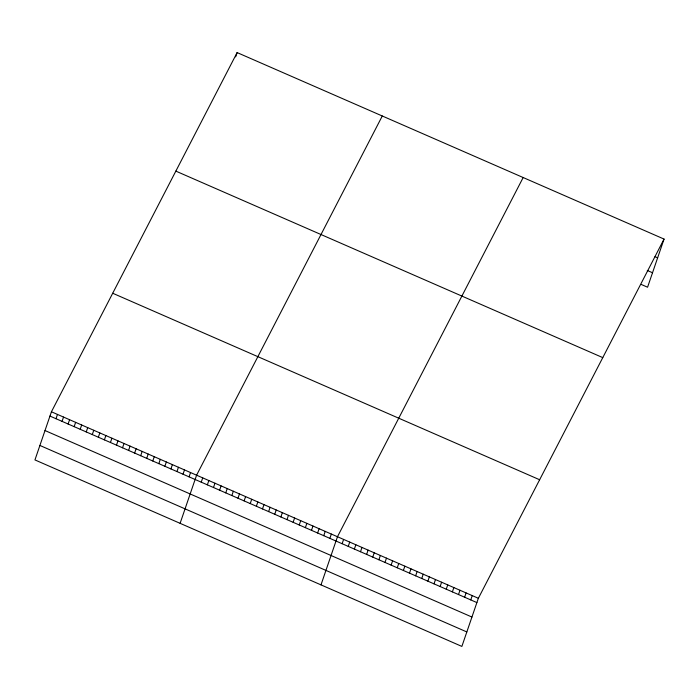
<?xml version="1.0" encoding="UTF-8"?>
<svg xmlns="http://www.w3.org/2000/svg" width="699" height="699" viewBox="0 0 699 699"><rect width="100%" height="100%" fill="white"/><g stroke="black" fill="none" stroke-linecap="round" stroke-linejoin="round"><path stroke-width="1.05" d="M51.429 411.781L34.95 459.925L461.873 646.418L478.361 598.283L664.05 239.075L237.127 52.582L51.429 411.781L478.361 598.283M56.007 418.727L57.475 414.428M62.054 421.366L63.53 417.067M68.109 424.005L69.577 419.715M74.155 426.652L75.623 422.353M80.202 429.291L81.669 424.992M86.248 431.93L87.716 427.639M92.294 434.577L93.771 430.278M98.349 437.216L99.817 432.926M104.396 439.863L105.864 435.564M235.65 56.872L237.127 52.582M110.442 442.502L111.91 438.203M116.488 445.141L117.956 440.851M122.535 447.788L124.011 443.489M128.59 450.427L130.058 446.128M134.636 453.066L136.104 448.775M140.682 455.713L142.15 451.414M146.729 458.352L148.197 454.062M152.775 460.999L154.252 456.7M158.83 463.638L160.298 459.339M164.877 466.277L166.345 461.987M170.923 468.924L172.391 464.625M176.969 471.563L178.437 467.273M183.016 474.21L184.492 469.911M189.071 476.849L190.539 472.55M180.106 523.333L196.585 475.198L382.283 115.99M201.242 482.17L202.71 477.871M207.367 484.844L208.835 480.545M213.492 487.518L214.96 483.219M219.617 490.191L221.085 485.901M225.742 492.874L227.21 488.575M231.867 495.547L233.335 491.248M237.992 498.221L239.46 493.922M244.117 500.895L245.594 496.605M250.242 503.577L251.719 499.278M256.367 506.251L257.844 501.952M262.492 508.924L263.969 504.626M268.617 511.598L270.094 507.308M274.742 514.281L276.219 509.982M280.876 516.954L282.344 512.655M287.001 519.628L288.469 515.329M293.126 522.302L294.594 518.011M299.251 524.975L300.719 520.685M305.376 527.658L306.844 523.359M311.501 530.331L312.969 526.032M317.626 533.005L319.094 528.715M323.751 535.679L325.218 531.389M329.876 538.361L331.343 534.062M320.99 584.88L337.468 536.736L523.167 177.537M342.126 543.708L343.593 539.418M348.251 546.382L349.718 542.092M354.376 549.064L355.843 544.766M360.501 551.738L361.977 547.439M366.626 554.412L368.102 550.122M372.75 557.086L374.227 552.795M378.875 559.768L380.352 555.469M385 562.442L386.477 558.143M391.125 565.115L392.602 560.825M397.259 567.789L398.727 563.499M403.384 570.471L404.852 566.173M409.509 573.145L410.977 568.846M415.634 575.819L417.102 571.529M421.759 578.492L423.227 574.202M427.884 581.175L429.352 576.876M434.009 583.848L435.477 579.55M440.134 586.522L441.602 582.232M446.259 589.196L447.727 584.906M452.384 591.878L453.852 587.579M458.509 594.552L459.977 590.253M464.634 597.226L466.102 592.935M470.759 599.899L472.236 595.609M664.05 239.075L647.571 287.219L641.446 284.537M654.998 256.69L657.628 257.844M647.274 270.452L652.525 272.75M175.842 171.115L602.774 357.617M112.714 293.248L539.637 479.75M49.961 416.08L476.884 602.582M45.007 430.549L471.93 617.042M39.904 445.455L466.827 631.948"/></g></svg>
